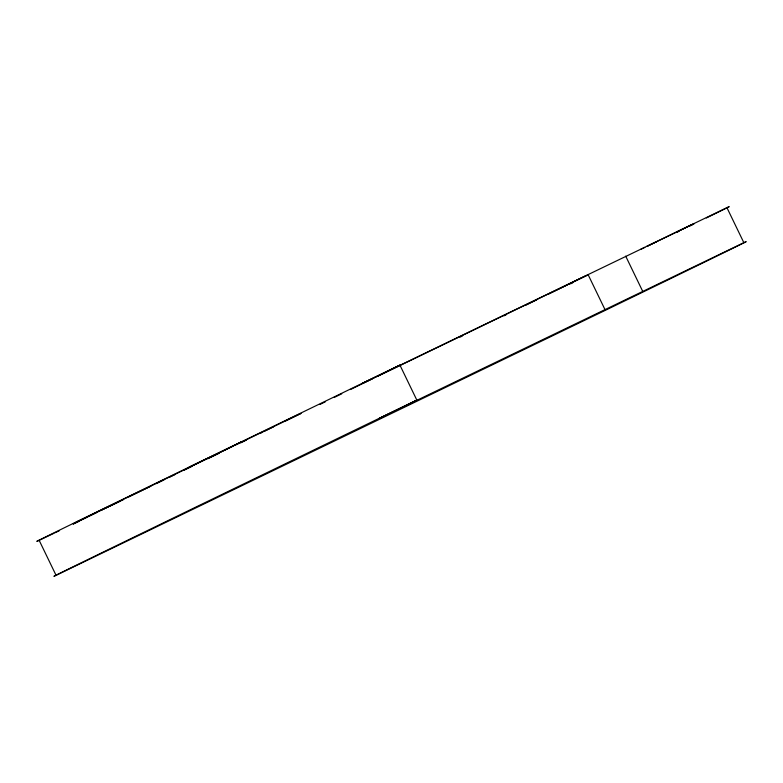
<?xml version="1.0" encoding="UTF-8"?>
<svg xmlns="http://www.w3.org/2000/svg" width="783" height="783" viewBox="0 0 783 783"><rect width="100%" height="100%" fill="white"/><g stroke="black" fill="none" stroke-linecap="round" stroke-linejoin="round"><path stroke-width="1.17" d="M89.419 515.948L73.367 523.778L86.502 517.446M205.117 459.455L189.065 467.285L241.233 442.023L225.191 449.863M109.493 506.356L120.191 501.13M240.861 442.786L246.322 440.115M260.553 433.175L262.736 432.108M264.928 431.032L273.678 426.764M285.707 420.892L301.024 413.404L235.096 445.165M399.917 365.103L362.304 383.464L726.927 207.671L743.85 242.681A384.12 0.666 -25.8 0 1 603.644 311.145L56.073 575.329L39.15 540.319A384.12 0.666 -25.8 0 1 179.356 471.855L399.917 365.103L416.84 400.113L379.226 418.474L743.85 242.681M319.953 404.429L325.395 401.767M334.116 397.51L341.75 393.79M350.471 389.533L368.999 380.479M503.978 315.833L506.161 314.766M525.785 305.184L536.688 299.86M548.687 294.007L567.225 284.953M569.407 283.886L586.859 275.371L377.798 376.231M640.543 249.474L644.82 247.379M646.954 246.342L656.585 241.634M570.592 283.837L572.725 282.79M676.659 232.042L692.71 224.212L647.11 246.302M370.095 379.951L372.287 378.884M232.894 446.222L76.127 522.281L95.898 512.738M98.09 511.681L123.352 499.495L101.457 510.134M128.843 496.843L150.806 486.243M156.297 483.6L163.99 479.891M169.48 477.239L174.971 474.586M183.76 470.348L191.444 466.639M207.916 458.691L218.897 453.396M88.694 516.389L97.454 512.16M460.13 337.091L462.332 336.034M416.84 400.113L196.288 506.865A384.12 0.666 -25.8 0 0 56.073 575.329M73.308 524.042L78.711 521.449M39.15 540.319L54.125 533.213M55.192 532.704L59.342 530.737M625.705 256.158L642.628 291.178M588.053 274.549L604.975 309.559M726.927 207.671A384.12 0.666 -25.8 0 1 706.315 217.987M693.885 224.055A384.12 0.666 -25.8 0 1 690.107 225.896M678.714 231.445A384.12 0.666 -25.8 0 1 676.502 232.522"/></g></svg>
